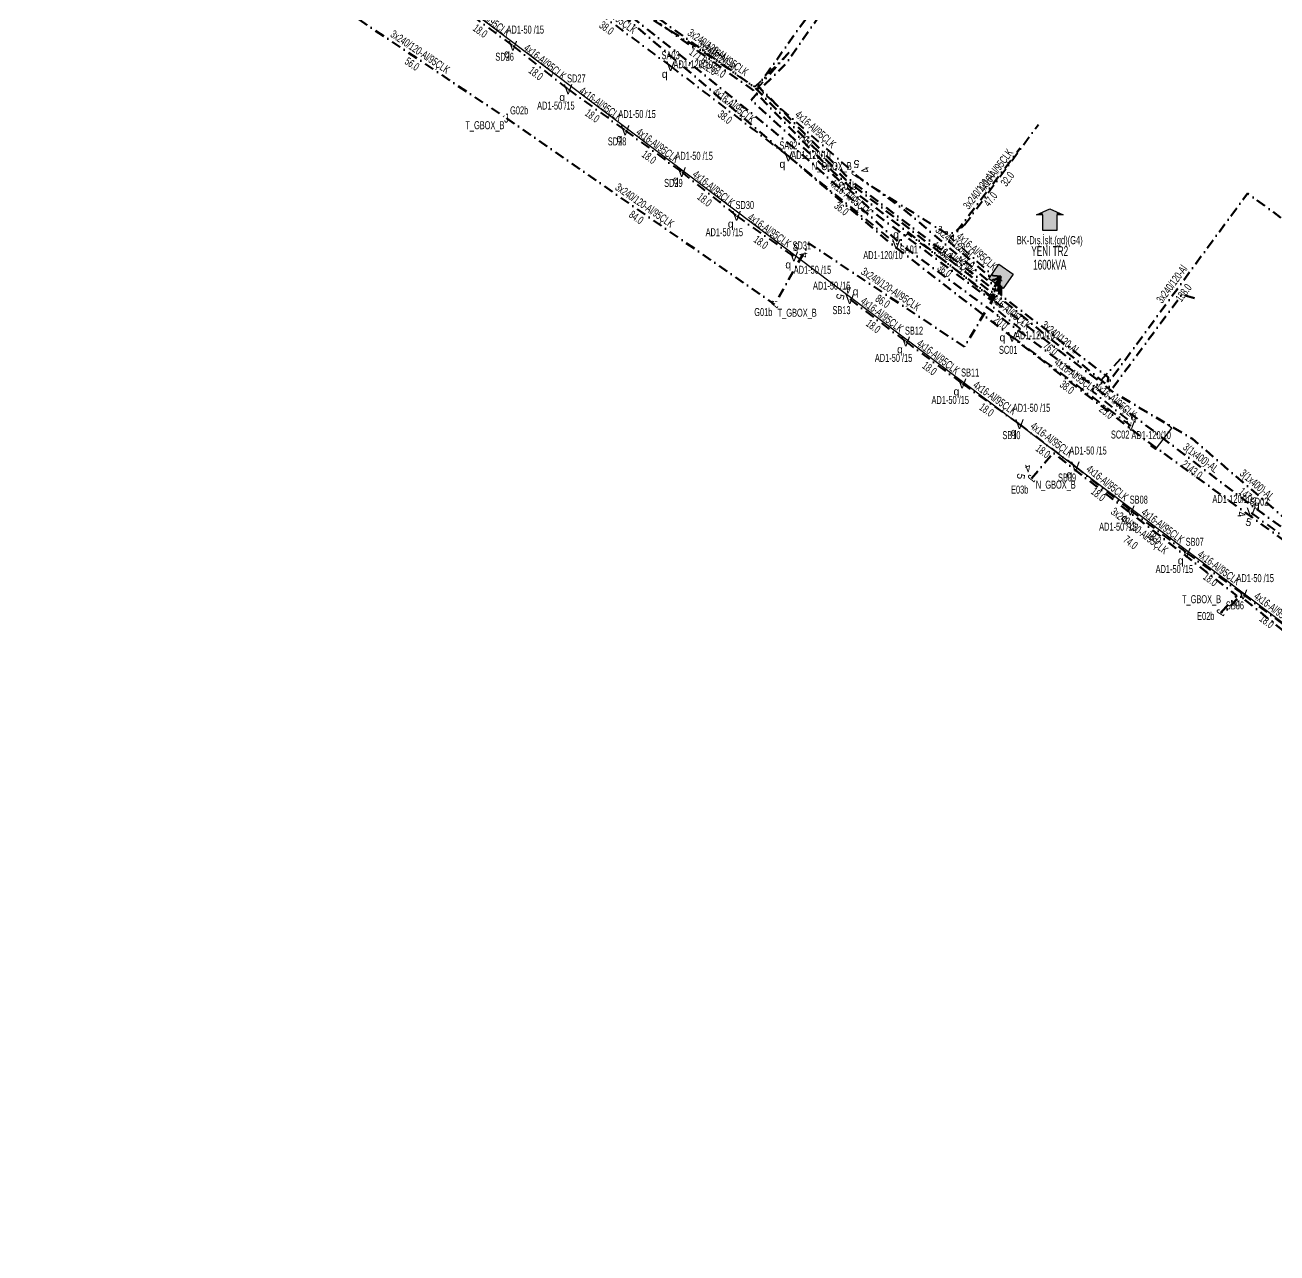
# Model space of a CAD drawing. Header units: millimetres. Extents: x 407682 to 413427, y 4045444 to 4048063.
# Drawn here: x 408307.7 to 408628.4, y 4046875.4 to 4047190 of the extents above; entities that cross this region are included whole.
import ezdxf
from ezdxf.enums import TextEntityAlignment as Align

# ---------------------------------------------------------------- set-up
doc = ezdxf.new("R2010")
doc.units = ezdxf.units.MM
doc.linetypes.add('DASHDOT', pattern=[5, 2.5, -1.25, 0, -1.25])
for name, color, linetype, lineweight in [('DIREK_AYD_YENI', 152, 'Continuous', 25), ('DIREK_BOX_YENI', 5, 'Continuous', 25), ('HAT_ABH_YERALTI_YENI', 6, 'DASHDOT', 80), ('HAT_AYD_YERALTI_YENI', 4, 'DASHDOT', 40), ('HAT_BOX_YERALTI_YENI', 5, 'DASHDOT', 50), ('KULLANICI', 1, 'Continuous', 25), ('TRAFO_TADILAT_BYSK', 5, 'Continuous', 30), ('TRAFO_YENI', 5, 'Continuous', 30)]:
    doc.layers.add(name, color=color, linetype=linetype, lineweight=lineweight)
doc.layers.add('NIA_OG', color=6, linetype='Continuous')
doc.styles.add('Direk', font='B_CAD')
doc.styles.get("Standard").update_dxf_attribs({"font": 'Arial'})

# ---------------------------------------------------------------- blocks, each defined once
blk = doc.blocks.new('OG_NIA', base_point=(-43.6726, 128.9236))
at = {"layer": 'NIA_OG'}
for p, q in [((-43.672618, 132.403582), (-45.232618, 132.403582)), ((-43.672618, 125.443582), (-43.672618, 132.403582)), ((-43.672618, 125.443582), (-45.232618, 125.443582))]:
    blk.add_line(p, q, dxfattribs=at)
blk = doc.blocks.new('YENI_BINA_KARE')
blk.add_hatch(color=5).paths.add_polyline_path([(-2.25, -2.25), (2.25, -2.25), (2.25, 2.25), (-2.25, 2.25)])
at = {"layer": 'TRAFO_TADILAT_BYSK', "linetype": 'Continuous'}
for p, q in [((-2.25, -2.25), (-2.25, 2.25)), ((-2.25, 2.25), (2.25, 2.25)), ((0, 1.8), (0, 2.7)), ((2.25, 2.25), (2.25, -2.25)), ((2.25, -2.25), (-2.25, -2.25))]:
    blk.add_line(p, q, dxfattribs=at)
blk = doc.blocks.new('YENI_BETKOSK')
at = {"layer": 'TRAFO_YENI', "linetype": 'Continuous'}
for p, q in [((-3.4, 2), (0, 3.6)), ((0, 3.6), (3.4, 2)), ((-1.8, 2), (-3.4, 2)), ((-1.8, -2), (-1.8, 2)), ((3.4, 2), (1.8, 2)), ((1.8, 2), (1.8, -2)), ((1.8, -2), (-1.8, -2))]:
    blk.add_line(p, q, dxfattribs=at)
for points in [[(-1.8, 2.752941), (0, -2), (0, 3.6)], [(0, -2), (0, 3.6), (1.8, -2)], [(0, 3.6), (1.8, -2), (1.8, 2.752941)], [(-3.4, 2), (-1.8, 2), (-1.8, 2.752941)], [(-1.8, -2), (-1.8, 2.752941), (0, -2)], [(1.8, 2), (1.8, 2.752941), (3.4, 2)]]:
    blk.add_solid(points, dxfattribs=at)

msp = doc.modelspace()

# ---------------------------------------------------------------- linework, layer by layer
at = {"layer": 'HAT_ABH_YERALTI_YENI', "flags": 128}
for points in [[(408243.52273, 4047791.588248), (408239.681472, 4047790.66772), (408235.684805, 4047786.869235), (408234.423441, 4047764.422665), (408218.508803, 4047726.138861), (408212.44129, 4047707.069534), (408208.808217, 4047695.056639), (408203.020899, 4047649.209164), (408199.53431, 4047642.365589), (408169.771554, 4047640.155977), (408147.400101, 4047639.225326), (408143.802501, 4047629.948422), (408137.884515, 4047631.314111), (408130.239446, 4047614.062252), (408086.038845, 4047506.732007), (408077.76162, 4047488.250647), (408073.752285, 4047479.440702), (408079.205588, 4047475.189702), (408115.7353, 4047447.758945), (408160.455425, 4047415.786291), (408198.832732, 4047386.60928), (408235.206073, 4047360.612466), (408279.102221, 4047326.990224), (408320.144404, 4047296.053985), (408366.201399, 4047261.457175), (408387.808041, 4047244.707984), (408407.256151, 4047230.920145), (408445.050743, 4047202.459257), (408454.840486, 4047195.808168), (408460.637304, 4047193.918835), (408473.605001, 4047183.828077), (408507.340634, 4047156.360528), (408532.548882, 4047133.418672), (408563.516014, 4047110.767141), (408593.63999, 4047088.340801), (408621.871794, 4047066.915342), (408661.761989, 4047038.070413), (408700.088691, 4047010.39685), (408713.92904, 4047000.513866), (408725.539852, 4046991.694115), (408783.313623, 4046949.669216), (408839.029488, 4046910.308518), (408874.936976, 4046882.816543), (408889.471647, 4046873.051699), (408912.112729, 4046862.580198), (408967.838437, 4046833.162257), (409016.957272, 4046811.580018), (409045.164288, 4046801.108518), (409149.220473, 4046761.063081), (409203.273317, 4046740.659262), (409234.178395, 4046728.885899), (409285.283627, 4046709.116624), (409339.397301, 4046689.972246), (409397.931876, 4046669.374152), (409483.755699, 4046637.847306), (409507.351481, 4046632.904946), (409537.16507, 4046623.65795), (409527.599213, 4046592.887775), (409524.347, 4046588.662)], [(408253.128, 4047778.089), (408254.334489, 4047780.445414), (408254.803603, 4047788.286315), (408242.405598, 4047788.755428), (408237.379379, 4047786.208811), (408236.662331, 4047762.630297), (408229.750664, 4047745.926012), (408224.527713, 4047732.035185), (408216.275524, 4047711.155735), (408211.737817, 4047698.519417), (408205.223431, 4047647.274853), (408199.958487, 4047639.619809), (408211.65371, 4047554.053698), (408210.514703, 4047549.088948), (408230.918486, 4047528.436339), (408279.082217, 4047503.244546), (408329.730949, 4047468.055456), (408419.346891, 4047408.908893), (408531.484288, 4047331.000262), (408583.514679, 4047297.284684), (408555.687614, 4047259.463852), (408513.891123, 4047196.233727), (408502.507404, 4047179.982834), (408496.581768, 4047174.186016), (408493.717116, 4047170.791619), (408512.481095, 4047153.629105), (408525.897747, 4047141.345028), (408555.067664, 4047119.670136), (408557.668, 4047125.607)], [(408685.77, 4046972.387), (408698.643252, 4046988.251674), (408702.16382, 4046994.722118), (408708.004989, 4047001.633431), (408670.743288, 4047028.475447), (408593.423623, 4047084.621682), (408528.952519, 4047134.460039), (408458.326292, 4047194.676876), (408395.051086, 4047241.312164), (408326.331756, 4047293.775012), (408216.684856, 4047375.607014), (408160.029522, 4047417.986696), (408139.711135, 4047432.710164), (408070.39761, 4047483.19021), (407987.543434, 4047548.566366), (407917.67292, 4047597.411031), (407891.592654, 4047620.077817), (407879.657061, 4047628.528565), (407836.73121, 4047659.87564), (407778.336293, 4047703.664005), (407769.194802, 4047711.498038), (407755.168303, 4047720.471513), (407761.405, 4047734.718)], [(408667.983, 4047043.668), (408664.494294, 4047039.569588), (408648.925905, 4047050.498391), (408637.430042, 4047057.560872), (408606.725149, 4047083.99015), (408586.610819, 4047095.8273), (408556.292671, 4047119.088637), (408557.668, 4047125.607)]]:
    msp.add_lwpolyline(points, dxfattribs=at)
at = {"layer": 'HAT_AYD_YERALTI_YENI', "flags": 128}
for points in [[(408442.499792, 4047202.080802), (408473.041452, 4047179.470916)], [(408503.302783, 4047182.937807), (408497.346178, 4047176.76973), (408494.598512, 4047174.156097), (408478.112516, 4047185.347809), (408454.616699, 4047199.997389), (408452.369536, 4047201.79473)], [(408418.171108, 4047195.366952), (408432.655312, 4047184.680145)], [(408432.655312, 4047184.680145), (408446.799703, 4047173.547481)], [(408548.364807, 4047138.795213), (408544.237749, 4047136.211982), (408522.524487, 4047149.950311), (408495.37887, 4047173.894707), (408503.302783, 4047182.937807)], [(408473.041452, 4047179.470916), (408503.220844, 4047156.379698)], [(408446.799703, 4047173.547481), (408461.407689, 4047163.030507)], [(408548.364807, 4047138.795213), (408567.271612, 4047164.539609)], [(408461.407689, 4047163.030507), (408475.894548, 4047152.3473)], [(408503.220844, 4047156.379698), (408530.858559, 4047133.874717)], [(408475.894548, 4047152.3473), (408489.957594, 4047141.112055)], [(408489.957594, 4047141.112055), (408504.634, 4047130.691)], [(408557.668, 4047125.607), (408555.7793, 4047125.716867), (408544.788637, 4047135.568255), (408548.364807, 4047138.795213)], [(408557.668, 4047125.607), (408554.92817, 4047120.747362), (408533.84486, 4047136.603405), (408530.858559, 4047133.874717)], [(408557.668, 4047125.607), (408555.028958, 4047118.321033), (408562.601794, 4047112.155539), (408560.539, 4047110.145)], [(408518.934208, 4047119.759209), (408533.300844, 4047108.914867)], [(408560.539, 4047110.145), (408590.915833, 4047087.314144)], [(408533.300844, 4047108.914867), (408547.728442, 4047098.151762)], [(408588.302059, 4047104.456884), (408580.8339, 4047096.374157), (408590.939949, 4047088.271893), (408590.915833, 4047087.314144)], [(408547.728442, 4047098.151762), (408562.424658, 4047087.758436)], [(408562.424658, 4047087.758436), (408576.744933, 4047076.852946)], [(408576.744933, 4047076.852946), (408590.834346, 4047065.650782)], [(408590.834346, 4047065.650782), (408605.208569, 4047054.816499)], [(408621.724585, 4047065.069575), (408652.375131, 4047042.607517)], [(408605.208569, 4047054.816499), (408619.692082, 4047044.128756)], [(408619.692082, 4047044.128756), (408634.092473, 4047033.329277)]]:
    msp.add_lwpolyline(points, dxfattribs=at)
at = {"layer": 'HAT_BOX_YERALTI_YENI', "flags": 128}
for points in [[(408500.42, 4047271.98), (408487.230133, 4047252.868056), (408452.630408, 4047203.321827), (408473.356522, 4047188.145328), (408494.195892, 4047173.308602), (408514.057795, 4047152.968263), (408521.532786, 4047146.286073), (408536.822542, 4047134.620556), (408555.283506, 4047120.123602), (408557.668, 4047125.607)], [(408546.03, 4047245.49), (408495.433465, 4047174.401073), (408519.310113, 4047150.081684), (408555.753187, 4047122.288104), (408557.668, 4047125.607)], [(408424.42, 4047224.32), (408430.301213, 4047219.369695), (408467.854435, 4047193.211754), (408494.573469, 4047174.066351), (408518.009049, 4047150.282286), (408555.282237, 4047121.546098), (408557.668, 4047125.607)], [(408384.754, 4047197.061), (408431.002, 4047166.146)], [(408431.002, 4047166.146), (408499.701, 4047118.435)], [(408557.668, 4047125.607), (408555.818572, 4047124.64514), (408544.358794, 4047134.563544), (408562.611711, 4047158.480598)], [(408520.377675, 4047151.665807), (408532.909712, 4047142.685631), (408555.896283, 4047123.25092), (408557.668, 4047125.607)], [(408650.318626, 4047128.717179), (408647.43237, 4047127.452617), (408620.846706, 4047146.893043), (408585.039246, 4047098.175628), (408585.152503, 4047099.761232), (408557.7442, 4047120.71386), (408557.668, 4047125.607)], [(408557.668, 4047125.607), (408556.549535, 4047121.389899), (408548.304392, 4047107.549839), (408508.551027, 4047134.052082), (408499.701, 4047118.435)], [(408607.208621, 4047120.000961), (408604.047921, 4047120.974172), (408586.087568, 4047096.781309), (408557.069535, 4047120.438042), (408557.668, 4047125.607)], [(408565.537, 4047073.849), (408571.110563, 4047080.383847), (408618.129405, 4047043.797936), (408613.952, 4047039.452)], [(408663.668, 4047003.632), (408666.750122, 4047008.748653), (408637.972026, 4047028.529099), (408618.879514, 4047043.728985), (408615.547051, 4047040.194617), (408613.952, 4047039.452)]]:
    msp.add_lwpolyline(points, dxfattribs=at)
at = {"layer": 'KULLANICI', "flags": 128}
msp.add_lwpolyline([(407821.205471, 4047645.030954), (408281.619927, 4047299.684279), (408518.444992, 4047120.811422), (408700.928391, 4046983.363794)], dxfattribs=at)
msp.add_lwpolyline([(407821.205471, 4047645.030954), (408281.619927, 4047299.684279), (408518.444992, 4047120.811422), (408700.928391, 4046983.363794)], dxfattribs=at)

# ---------------------------------------------------------------- block references
at = {"layer": 'NIA_OG', "rotation": 322.804696}
msp.add_blockref('OG_NIA', (408599.368069, 4047083.993692), dxfattribs=at)
at = {"layer": 'TRAFO_YENI'}
msp.add_blockref('YENI_BETKOSK', (408570.170006, 4047139.360009), dxfattribs=at)
msp.add_blockref('YENI_BETKOSK', (408570.170006, 4047139.360009), dxfattribs=at)
at = {"layer": 'TRAFO_YENI', "rotation": 145.516031}
msp.add_blockref('YENI_BINA_KARE', (408557.668, 4047125.607), dxfattribs=at)
msp.add_blockref('YENI_BINA_KARE', (408557.668, 4047125.607), dxfattribs=at)

# ---------------------------------------------------------------- texts
at = {"layer": 'DIREK_AYD_YENI', "width": 0.53}
for s, p in [('AD1-50 /15', (408435.829346, 4047188.844689)), ('SD26', (408430.533717, 4047181.896472)), ('SA03', (408473.041876, 4047182.282391)), ('AD1-120/10', (408478.844248, 4047179.954303)), ('SD27', (408448.905011, 4047176.343492)), ('AD1-50 /15', (408443.658051, 4047169.375126)), ('AD1-50 /15', (408464.462189, 4047167.222462)), ('SD28', (408459.346527, 4047160.201796)), ('SA02', (408503.226779, 4047159.189894)), ('AD1-120/10', (408509.02364, 4047156.707165)), ('AD1-50 /15', (408479.088056, 4047156.507008)), ('SD29', (408473.763189, 4047149.571096)), ('SD30', (408492.06392, 4047143.907299)), ('AD1-50 /15', (408486.813923, 4047136.940179)), ('SD31', (408506.660331, 4047133.544766)), ('AD1-120/10', (408527.464996, 4047131.064842)), ('SA01', (408534.080933, 4047132.508588)), ('AD1-50 /15', (408509.391952, 4047127.312593)), ('AD1-50 /15', (408514.31607, 4047123.245109)), ('SB13', (408516.825586, 4047116.965696)), ('SB12', (408535.401577, 4047111.714318)), ('AD1-120/10', (408566.341796, 4047110.514795)), ('SC01', (408559.537346, 4047106.791392)), ('AD1-50 /15', (408530.168269, 4047104.740375)), ('SB11', (408549.785483, 4047100.983472)), ('AD1-50 /15', (408544.682032, 4047093.958092)), ('AD1-50 /15', (408565.498581, 4047091.946201)), ('SB10', (408560.353618, 4047084.936949)), ('SC02', (408588.212947, 4047085.090542)), ('AD1-120/10', (408596.145195, 4047084.958817)), ('AD1-50 /15', (408579.974685, 4047081.003374)), ('SB09', (408574.595461, 4047074.090742)), ('SB08', (408592.976957, 4047068.418311)), ('AD1-120/10', (408616.904507, 4047068.601938)), ('SD02', (408623.793458, 4047067.892651)), ('AD1-50 /15', (408587.618341, 4047061.496792)), ('SB07', (408607.301015, 4047057.622148)), ('AD1-50 /15', (408602.092404, 4047050.638199)), ('AD1-50 /15', (408622.801533, 4047048.308593)), ('SB06', (408617.603031, 4047041.320577))]:
    msp.add_text(s, height=2.05, dxfattribs=at).set_placement(p, align=Align.MIDDLE_CENTER)
at = {"layer": 'DIREK_AYD_YENI', "style": 'Direk'}
for p in [(408432.655312, 4047184.680145), (408473.041452, 4047179.470916), (408446.799703, 4047173.547481), (408461.407689, 4047163.030507), (408503.220844, 4047156.379698), (408475.894548, 4047152.3473), (408489.957594, 4047141.112055), (408530.858559, 4047133.874717), (408504.634, 4047130.691), (408518.934208, 4047119.759209), (408533.300844, 4047108.914867), (408560.539, 4047110.145), (408547.728442, 4047098.151762), (408562.424658, 4047087.758436), (408590.915833, 4047087.314144), (408576.744933, 4047076.852946), (408590.834346, 4047065.650782), (408621.724585, 4047065.069575), (408605.208569, 4047054.816499), (408619.692082, 4047044.128756)]:
    msp.add_text('V', height=2.5, dxfattribs=at).set_placement(p, align=Align.MIDDLE_CENTER)
at = {"layer": 'DIREK_AYD_YENI', "color": 4, "style": 'Direk'}
for p in [(408431.139887, 4047182.691807), (408471.538079, 4047177.47345), (408445.295911, 4047171.55033), (408459.93543, 4047161.009999), (408501.671804, 4047154.417435), (408474.372149, 4047150.364297), (408488.453076, 4047139.115451), (408530.787367, 4047136.373704), (408503.186621, 4047128.652595), (408520.440366, 4047121.754575), (408558.044123, 4047109.985042), (408531.800321, 4047106.915259), (408546.259127, 4047096.129112), (408591.634932, 4047089.709807), (408560.945344, 4047085.743088), (408575.209596, 4047074.879943), (408623.202351, 4047067.086058), (408589.303909, 4047063.673976), (408603.713965, 4047052.812464), (408618.199903, 4047042.122914)]:
    msp.add_text('q', height=2, dxfattribs=at).set_placement(p, align=Align.MIDDLE_CENTER)
at = {"layer": 'DIREK_AYD_YENI', "color": 32, "style": 'Direk'}
for s, rotation, p in [('5', 166.870749, (408505.201871, 4047133.12565)), ('4', 99.118342, (408507.102408, 4047131.087185)), ('4', 187.866076, (408518.592063, 4047122.235686)), ('5', 255.322381, (408516.515791, 4047120.392659)), ('4', 278.764413, (408619.253777, 4047064.688645)), ('5', 346.264413, (408621.130981, 4047062.64107))]:
    msp.add_text(s, height=2, rotation=rotation, dxfattribs=at).set_placement(p, align=Align.MIDDLE_CENTER)
at = {"layer": 'DIREK_BOX_YENI', "width": 0.53}
for s, p in [('G02b', (408434.248769, 4047168.154288)), ('T_GBOX_B', (408425.486342, 4047164.352814)), ('N_GBOX_B', (408514.358097, 4047153.871487)), ('C01b', (408518.339026, 4047148.820827)), ('G01b', (408496.800403, 4047116.476292)), ('T_GBOX_B', (408505.479235, 4047116.303354)), ('E03b', (408562.472576, 4047070.987762)), ('N_GBOX_B', (408571.725474, 4047072.258241)), ('T_GBOX_B', (408609.055303, 4047042.908465)), ('E02b', (408610.141954, 4047038.595235))]:
    msp.add_text(s, height=2.05, dxfattribs=at).set_placement(p, align=Align.MIDDLE_CENTER)
at = {"layer": 'DIREK_BOX_YENI', "style": 'Direk', "width": 0.8}
msp.add_text('J', height=2.25, dxfattribs=at).set_placement((408431.002, 4047166.146), align=Align.MIDDLE_CENTER)
at = {"layer": 'DIREK_BOX_YENI', "color": 32, "style": 'Direk'}
for s, rotation, p in [('5', 534.375467, (408520.6521, 4047154.452327)), ('4', 474.375467, (408522.928084, 4047152.821408)), ('5', 259.539181, (408562.783538, 4047074.357377)), ('4', 199.539181, (408564.600536, 4047076.487756))]:
    msp.add_text(s, height=2, rotation=rotation, dxfattribs=at).set_placement(p, align=Align.MIDDLE_CENTER)
at = {"layer": 'DIREK_BOX_YENI', "style": 'Direk', "width": 0.8}
for rotation, p in [(237.670391, (408520.377675, 4047151.665807)), (231.72, (408499.701, 4047118.435)), (232.030436, (408565.537, 4047073.849)), (238.967259, (408613.952, 4047039.452))]:
    msp.add_text('J', height=2.25, rotation=rotation, dxfattribs=at).set_placement(p, align=Align.MIDDLE_CENTER)
at = {"layer": 'HAT_ABH_YERALTI_YENI', "lineweight": 30, "width": 0.53}
for rotation, p in [(322.804696, (408608.269746, 4047078.305164)), (319.279731, (408622.632107, 4047071.419729))]:
    msp.add_text('3(1x400)-AL', height=2.05, rotation=rotation, dxfattribs=at).set_placement(p, align=Align.CENTER)
for s, rotation, p in [('2143.0', 322.804696, (408607.242038, 4047076.950979)), ('147.0', 319.279731, (408621.523084, 4047070.131293))]:
    msp.add_text(s, height=2.05, rotation=rotation, dxfattribs=at).set_placement(p, align=Align.TOP_CENTER)
at = {"layer": 'HAT_AYD_YERALTI_YENI', "lineweight": 30, "width": 0.53}
for rotation, p in [(323.579168, (408425.917865, 4047190.707525)), (323.487581, (408458.276369, 4047191.459028)), (321.794682, (408440.253216, 4047179.781742)), (325.828916, (408486.83293, 4047180.455212)), (324.248119, (408454.600331, 4047168.978816)), (322.579241, (408488.647662, 4047168.600372)), (318.585378, (408509.513956, 4047162.55996)), (323.593405, (408469.155603, 4047158.373005)), (53.706267, (408557.133115, 4047152.170547)), (321.377952, (408483.456624, 4047147.393766)), (321.118132, (408518.544798, 4047145.114755)), (324.623155, (408497.787906, 4047136.594585)), (318.12881, (408550.851308, 4047131.275511)), (323.054414, (408544.897413, 4047129.354709)), (322.953467, (408526.62962, 4047115.015462)), (320.848922, (408559.352038, 4047115.897447)), (323.276761, (408541.022901, 4047104.214618)), (323.071924, (408576.238107, 4047099.409054)), (324.731631, (408555.567346, 4047093.649087)), (321.280007, (408586.418612, 4047092.986205)), (322.709206, (408570.099777, 4047082.981926)), (321.512608, (408584.318631, 4047071.917197)), (322.993571, (408598.533076, 4047060.912423)), (323.575465, (408612.955025, 4047050.156571)), (323.132177, (408627.402253, 4047039.409035))]:
    msp.add_text('4x16-Al/95ÇLK', height=2.05, rotation=rotation, dxfattribs=at).set_placement(p, align=Align.CENTER)
for s, rotation, p in [('18.0', 323.579168, (408424.908555, 4047189.339572)), ('38.0', 323.487581, (408457.264875, 4047190.09269)), ('18.0', 321.794682, (408439.201798, 4047178.445883)), ('63.0', 325.828916, (408485.878098, 4047179.048693)), ('18.0', 324.248119, (408453.607061, 4047167.599172)), ('38.0', 322.579241, (408487.614634, 4047167.250241)), ('79.0', 318.585378, (408508.389401, 4047161.285058)), ('18.0', 323.593405, (408468.146634, 4047157.004802)), ('32.0', 53.706267, (408558.503303, 4047151.164275)), ('18.0', 321.377952, (408482.395518, 4047146.065589)), ('36.0', 321.118132, (408517.477679, 4047143.791404)), ('18.0', 324.623155, (408496.803688, 4047135.20847)), ('21.0', 318.12881, (408549.716629, 4047130.009611)), ('36.0', 323.054414, (408543.875617, 4047127.996058)), ('18.0', 322.953467, (408525.605432, 4047113.658613)), ('20.0', 320.848922, (408558.278714, 4047114.579125)), ('18.0', 323.276761, (408540.006385, 4047102.852011)), ('38.0', 323.071924, (408575.216726, 4047098.05009)), ('18.0', 324.731631, (408554.585754, 4047092.261111)), ('25.0', 321.280007, (408585.355237, 4047091.659844)), ('18.0', 322.709206, (408569.069814, 4047081.629456)), ('18.0', 321.512608, (408583.260649, 4047070.586531)), ('18.0', 322.993571, (408597.509839, 4047059.554858)), ('18.0', 323.575465, (408611.945627, 4047048.788684)), ('18.0', 323.132177, (408626.382302, 4047038.048998))]:
    msp.add_text(s, height=2.05, rotation=rotation, dxfattribs=at).set_placement(p, align=Align.TOP_CENTER)
at = {"layer": 'HAT_BOX_YERALTI_YENI', "lineweight": 30, "width": 0.53}
for s, rotation, p in [('3x240/120-Al/95ÇLK', 326.238633, (408408.350292, 4047182.310028)), ('3x240/120-Al', 324.376681, (408481.709038, 4047184.329987)), ('3x240/120-Al', 324.550787, (408484.269191, 4047181.419401)), ('3x240/120-Al', 52.650003, (408552.80955, 4047147.037751)), ('3x240/120-Al/95ÇLK', 325.220413, (408465.836113, 4047142.988657)), ('3x240/120-Al', 319.786114, (408544.951794, 4047133.617369)), ('3x240/120-Al/95ÇLK', 326.309932, (408528.899205, 4047121.508204)), ('3x240/120-Al', 413.683991, (408602.258077, 4047123.037738)), ('3x240/120-Al', 320.811618, (408572.115643, 4047109.268487)), ('3x240/120-Al/95ÇLK', 322.559067, (408592.545324, 4047059.63824))]:
    msp.add_text(s, height=2.05, rotation=rotation, dxfattribs=at).set_placement(p, align=Align.CENTER)
for s, rotation, p in [('171.0', 324.376681, (408480.718866, 4047182.948118)), ('56.0', 326.238633, (408407.405543, 4047180.896717)), ('222.0', 324.550787, (408483.283223, 4047180.03453)), ('47.0', 52.650003, (408554.160955, 4047146.006391)), ('84.0', 325.220413, (408464.866397, 4047141.592358)), ('48.0', 319.786114, (408543.854201, 4047132.319182)), ('138.0', 413.683991, (408603.627874, 4047122.030933)), ('86.0', 326.309932, (408527.956215, 4047120.093718)), ('76.0', 320.811618, (408571.04146, 4047107.950864)), ('74.0', 322.559067, (408591.51182, 4047058.288473))]:
    msp.add_text(s, height=2.05, rotation=rotation, dxfattribs=at).set_placement(p, align=Align.TOP_CENTER)
at = {"layer": 'TRAFO_YENI', "width": 0.6}
for s, height, p in [('BK-Dış.İşlt.(gd)(G4)', 2.1, (408570.170006, 4047133.860009)), ('BK-Dış.İşlt.(gd)(G4)', 2.1, (408570.170006, 4047133.860009)), ('YENI TR2', 2.5, (408570.170006, 4047130.860009)), ('YENI TR2', 2.5, (408570.170006, 4047130.860009)), ('1600kVA', 2.5, (408570.170006, 4047127.360009)), ('1600kVA', 2.5, (408570.170006, 4047127.360009))]:
    msp.add_text(s, height=height, dxfattribs=at).set_placement(p, align=Align.CENTER)

doc.saveas('drawing.dxf')
